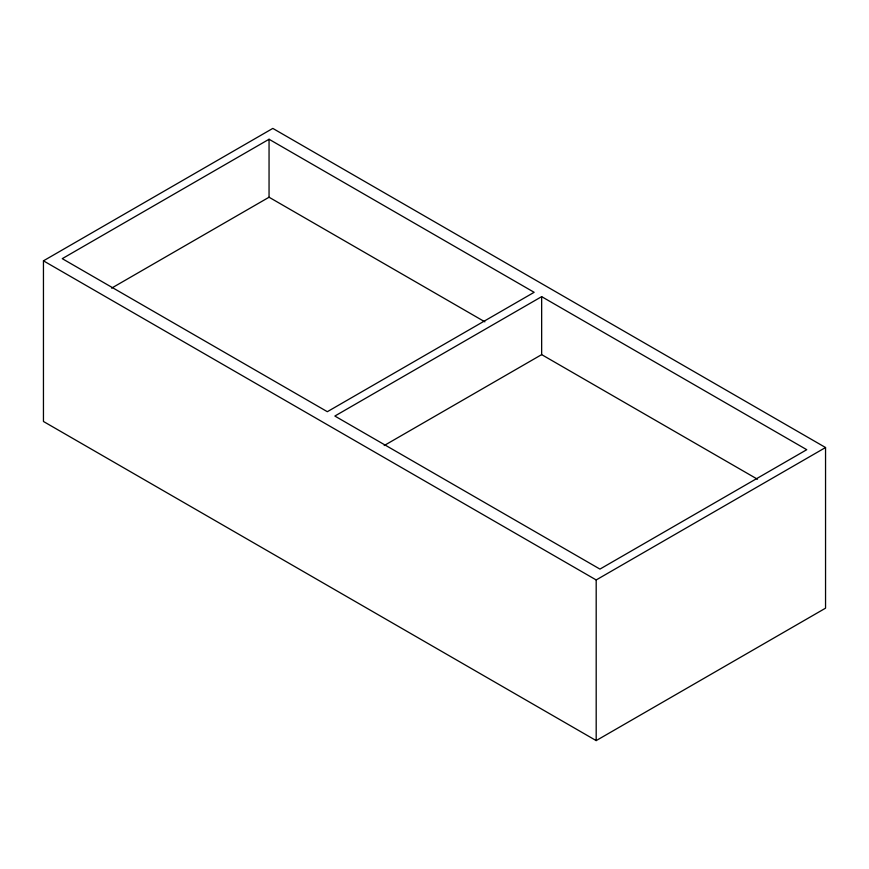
<?xml version="1.0" encoding="UTF-8"?>
<svg xmlns="http://www.w3.org/2000/svg" width="869" height="869" viewBox="0 0 869 869"><rect width="100%" height="100%" fill="white"/><g stroke="black" fill="none" stroke-linecap="round" stroke-linejoin="round"><path stroke-width="1.3" d="M43.45 260.83L272.812 128.406L825.55 447.524L825.55 608.17L596.188 740.594L43.45 421.476L43.45 260.83L596.188 579.949L825.55 447.524M269.053 139.257L62.253 258.658L327.341 411.7L534.142 292.31L269.053 139.257L269.053 197.23L484.88 321.834M111.601 288.139L269.053 197.23M541.659 296.644L334.858 416.045L599.947 569.097L806.747 449.697L541.659 296.644L541.659 354.617L757.486 479.221M384.207 445.525L541.659 354.617M596.188 579.949L596.188 740.594"/></g></svg>
